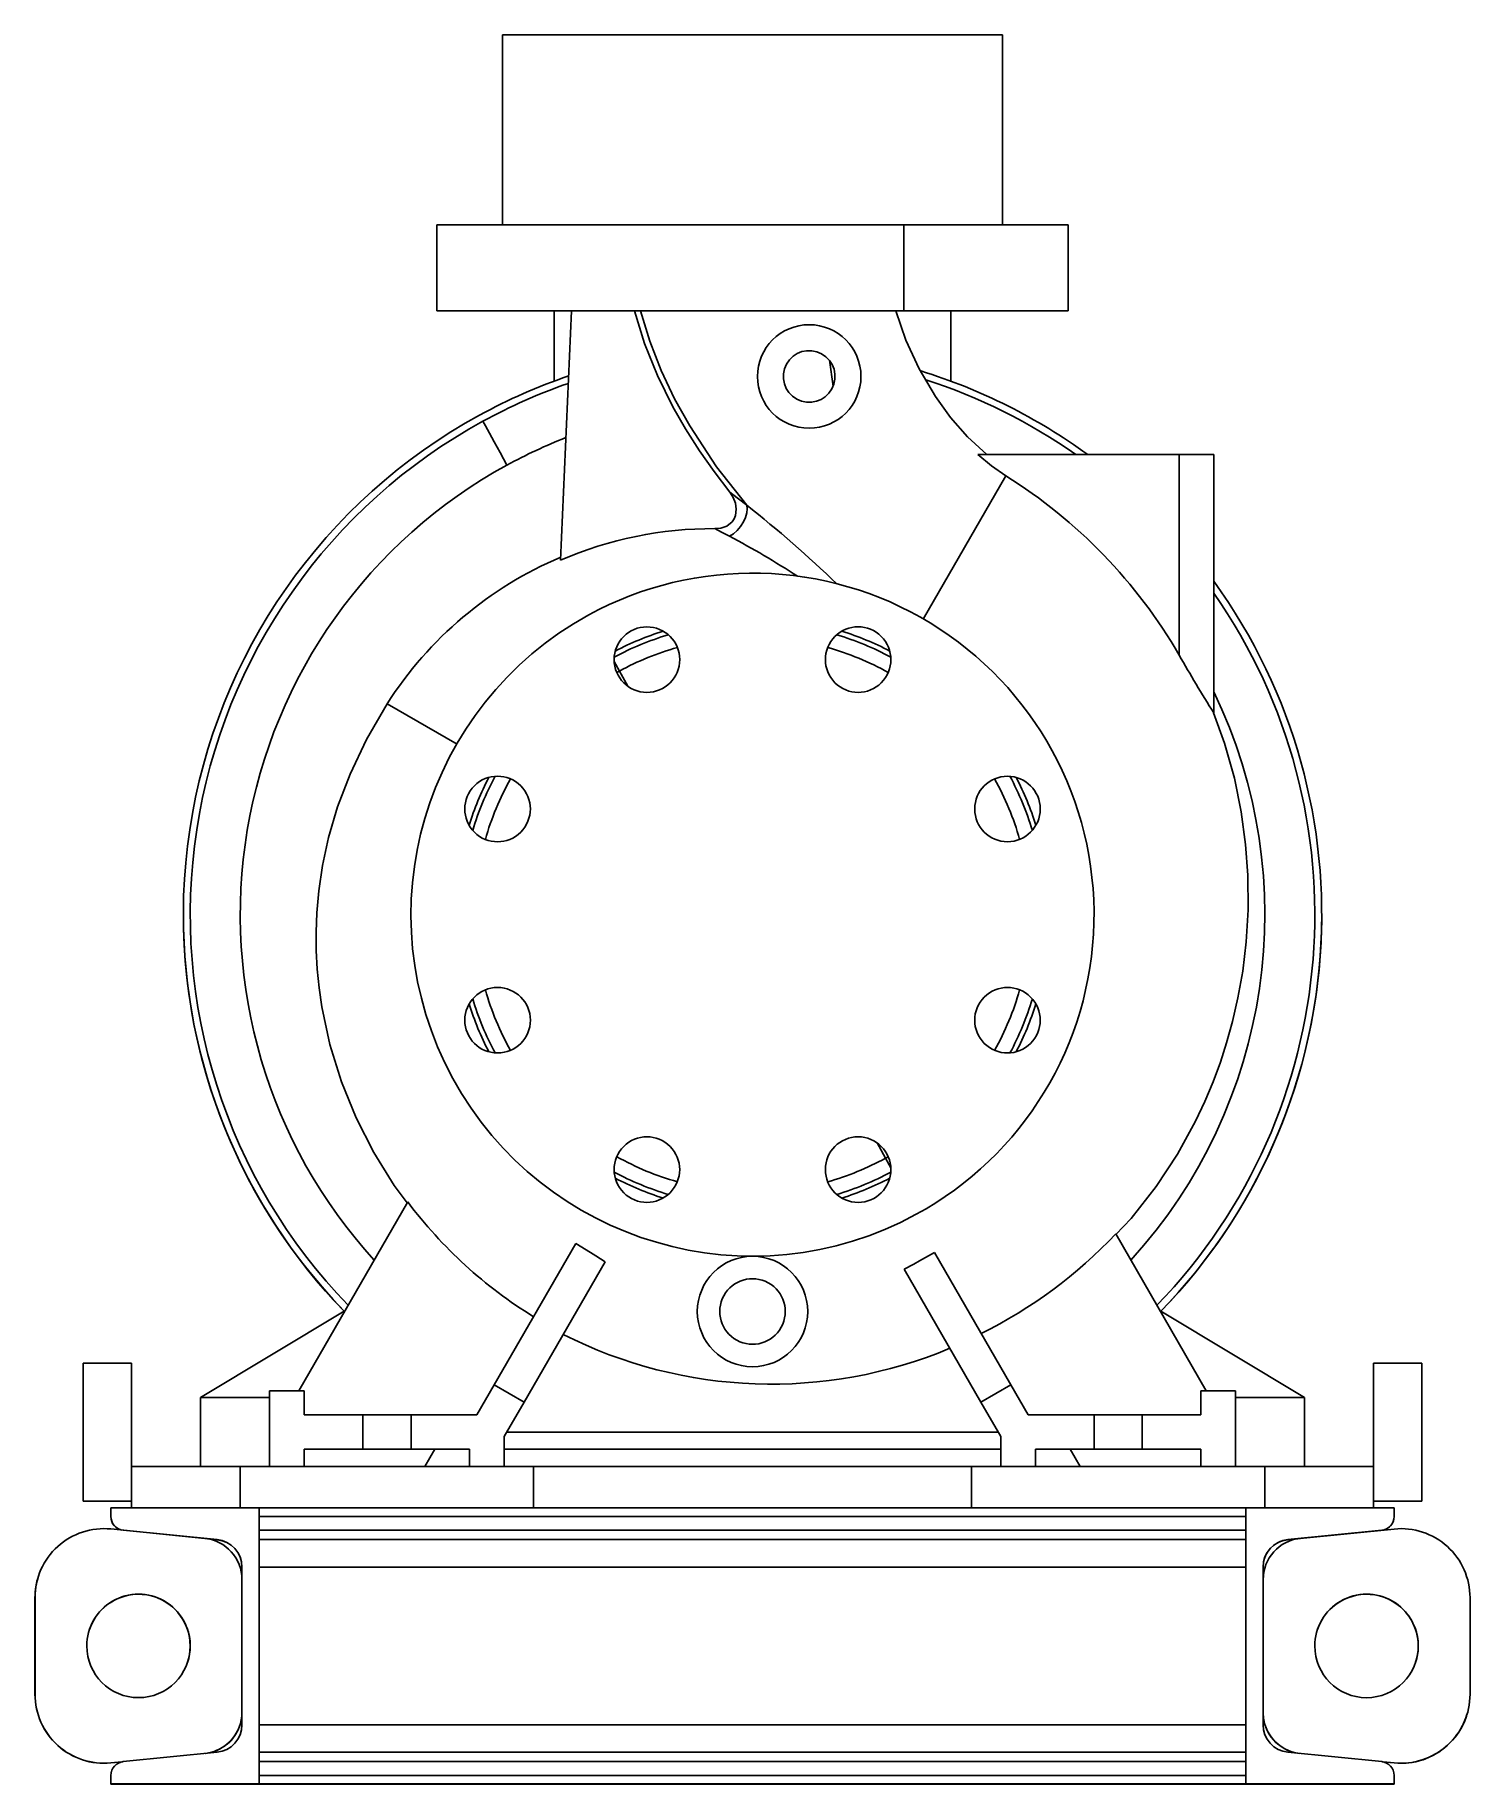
# Paper-space layout 'Back View' of a CAD drawing. Header units: millimetres. Extents: x 16 to 432, y -229 to 278.
import ezdxf

# ---------------------------------------------------------------- set-up
doc = ezdxf.new("R2010")
doc.units = ezdxf.units.MM

psp = doc.layouts.new('Back View')

# ---------------------------------------------------------------- linework, layer by layer
at = {"color": 7, "linetype": 'Continuous', "lineweight": 25}
for p, q in [((151.39, 278.11), (151.39, 223.12)), ((296.39, 278.11), (151.39, 278.11)), ((296.39, 278.11), (296.39, 223.12)), ((132.39, 223.12), (132.39, 198.12)), ((132.39, 223.12), (267.76, 223.12)), ((267.76, 223.12), (267.76, 198.12)), ((267.76, 223.12), (315.39, 223.12)), ((315.39, 198.12), (315.39, 223.12)), ((132.39, 198.12), (267.76, 198.12)), ((151.39, 198.12), (151.39, 198.11)), ((296.39, 198.11), (151.39, 198.11)), ((151.39, 198.11), (151.39, 198.11)), ((151.39, 198.11), (166.39, 198.11)), ((281.39, 198.11), (166.39, 198.11)), ((166.39, 198.11), (166.39, 177.77)), ((171.44, 198.12), (168.21, 125.87)), ((267.76, 198.12), (315.39, 198.12)), ((281.39, 198.11), (281.39, 177.76)), ((281.39, 198.1), (296.39, 198.1)), ((296.39, 198.12), (296.39, 198.11)), ((296.39, 198.1), (296.39, 198.11)), ((247.27, 176.32), (246.16, 183.83)), ((289.19, 156.46), (347.59, 156.46)), ((347.59, 98.35), (347.59, 156.46)), ((347.59, 156.46), (357.59, 156.46)), ((357.59, 81.61), (357.59, 156.46)), ((273.33, 108.77), (297.33, 150.33)), ((185.32, 93.73), (183.79, 96.53)), ((185.32, 93.73), (184.54, 93.29)), ((187.72, 89.33), (185.32, 93.73)), ((118.02, 84.25), (138.3, 72.54)), ((58.89, 23.11), (58.89, 23.1)), ((388.89, 23.1), (388.89, 23.11)), ((260.05, -43.08), (262.46, -47.48)), ((262.46, -47.48), (263.24, -47.05)), ((262.46, -47.48), (263.99, -50.28)), ((92.35, -114.88), (123.94, -60.16)), ((329.19, -69.43), (355.42, -114.88)), ((149, -113.21), (172.7, -72.17)), ((298.77, -113.21), (276.64, -74.87)), ((157.66, -118.21), (181.16, -77.51)), ((290.11, -118.21), (267.88, -79.7)), ((63.89, -116.89), (105.5, -91.83)), ((383.88, -116.9), (342.26, -91.84)), ((29.88, -106.89), (29.88, -106.89)), ((29.88, -146.89), (29.88, -106.89)), ((29.88, -146.89), (29.88, -106.89)), ((29.88, -106.89), (43.88, -106.89)), ((29.88, -106.9), (29.88, -106.9)), ((29.88, -146.9), (29.88, -106.9)), ((29.88, -106.9), (29.88, -106.9)), ((29.88, -146.9), (29.88, -106.9)), ((43.88, -146.89), (43.88, -106.89)), ((403.88, -106.89), (417.88, -106.89)), ((403.88, -136.89), (403.88, -106.89)), ((403.88, -106.9), (403.88, -106.89)), ((403.88, -106.9), (403.88, -106.9)), ((403.88, -136.89), (403.88, -106.9)), ((403.88, -136.89), (403.88, -106.9)), ((403.88, -106.9), (403.88, -106.9)), ((403.88, -136.89), (403.88, -106.9)), ((417.88, -146.89), (417.88, -106.89)), ((83.89, -114.88), (83.89, -136.87)), ((83.89, -114.88), (93.89, -114.88)), ((93.89, -114.88), (93.89, -121.88)), ((144, -121.88), (149, -113.21)), ((149, -113.21), (157.66, -118.21)), ((298.77, -113.21), (290.11, -118.21)), ((303.77, -121.88), (298.77, -113.21)), ((353.89, -114.88), (353.89, -121.88)), ((353.89, -114.88), (363.89, -114.88)), ((363.89, -114.88), (363.89, -136.87)), ((63.88, -136.89), (63.88, -116.89)), ((63.88, -116.89), (83.89, -116.89)), ((151.89, -128.21), (157.66, -118.21)), ((295.89, -128.21), (290.11, -118.21)), ((383.88, -116.9), (363.89, -116.89)), ((383.88, -136.89), (383.88, -116.9)), ((29.88, -123.89), (29.88, -123.89)), ((29.88, -123.9), (29.88, -123.9)), ((93.89, -121.88), (110.89, -121.88)), ((110.89, -131.88), (110.89, -121.88)), ((124.89, -121.88), (110.89, -121.88)), ((124.89, -131.88), (124.89, -121.88)), ((124.89, -121.88), (144, -121.88)), ((322.89, -121.88), (303.77, -121.88)), ((322.89, -131.88), (322.89, -121.88)), ((336.89, -121.88), (322.89, -121.88)), ((336.89, -131.88), (336.89, -121.88)), ((353.89, -121.88), (336.89, -121.88)), ((403.88, -123.9), (403.88, -123.9)), ((403.88, -123.9), (403.88, -123.9)), ((151.89, -128.21), (151.89, -136.87)), ((295.11, -126.88), (152.66, -126.88)), ((295.89, -128.21), (295.89, -136.87)), ((43.88, -136.89), (43.88, -136.89)), ((43.88, -148.87), (43.88, -136.89)), ((43.88, -136.89), (75.39, -136.89)), ((75.39, -136.89), (63.88, -136.89)), ((63.88, -136.89), (63.88, -136.89)), ((75.39, -148.87), (75.39, -136.87)), ((75.39, -136.87), (160.39, -136.87)), ((75.39, -136.88), (75.39, -136.87)), ((75.39, -148.87), (75.39, -136.88)), ((93.89, -131.88), (110.89, -131.88)), ((93.89, -131.88), (93.89, -136.87)), ((124.89, -131.88), (110.89, -131.88)), ((124.89, -131.88), (141.89, -131.88)), ((131.78, -131.88), (128.89, -136.87)), ((131.78, -131.88), (128.9, -136.87)), ((141.89, -131.88), (141.89, -136.87)), ((295.89, -131.88), (151.89, -131.88)), ((160.39, -148.87), (160.39, -136.87)), ((160.39, -136.88), (287.39, -136.88)), ((160.39, -136.88), (287.39, -136.88)), ((287.39, -136.88), (287.39, -136.87)), ((287.39, -148.87), (287.39, -136.87)), ((287.39, -136.87), (372.39, -136.87)), ((287.39, -148.87), (287.39, -136.88)), ((322.89, -131.88), (305.89, -131.88)), ((305.89, -131.88), (305.89, -136.87)), ((315.98, -131.88), (318.87, -136.87)), ((315.98, -131.88), (318.87, -136.87)), ((336.89, -131.88), (322.89, -131.88)), ((353.89, -131.88), (336.89, -131.88)), ((353.89, -131.88), (353.89, -136.87)), ((372.39, -148.87), (372.39, -136.87)), ((372.39, -136.89), (403.88, -136.89)), ((403.88, -148.87), (403.88, -136.89)), ((29.88, -146.89), (29.88, -146.89)), ((43.88, -146.89), (29.88, -146.89)), ((29.88, -146.89), (43.88, -146.89)), ((29.88, -146.9), (29.88, -146.9)), ((29.88, -146.9), (43.88, -146.9)), ((43.88, -146.9), (29.88, -146.9)), ((43.88, -146.9), (43.88, -146.89)), ((43.88, -146.89), (43.88, -146.89)), ((43.88, -146.9), (43.88, -146.9)), ((43.88, -148.87), (43.88, -146.9)), ((403.88, -146.89), (417.88, -146.89)), ((403.88, -146.9), (417.88, -146.9)), ((417.88, -146.9), (403.88, -146.9)), ((417.88, -146.9), (403.88, -146.9)), ((417.88, -146.89), (417.88, -146.9)), ((417.88, -146.9), (417.88, -146.9)), ((417.88, -146.9), (417.88, -146.9)), ((37.88, -148.9), (37.89, -148.87)), ((37.88, -148.9), (37.88, -151.38)), ((37.88, -151.38), (37.89, -151.35)), ((37.89, -148.87), (37.89, -151.35)), ((80.89, -148.87), (37.89, -148.87)), ((75.39, -148.87), (160.39, -148.87)), ((80.89, -148.87), (80.89, -151.35)), ((80.89, -148.87), (366.89, -148.87)), ((80.89, -228.87), (80.89, -148.87)), ((80.89, -151.35), (366.89, -151.35)), ((287.39, -148.87), (372.39, -148.87)), ((366.89, -148.87), (366.89, -151.35)), ((366.89, -148.87), (366.89, -228.87)), ((409.89, -148.87), (366.89, -148.87)), ((409.89, -151.35), (409.89, -148.87)), ((65.08, -157.69), (37.88, -154.97)), ((41.49, -155.33), (68.68, -158.05)), ((41.49, -155.33), (41.49, -155.33)), ((80.89, -155.33), (366.89, -155.33)), ((366.89, -155.33), (366.89, -158.05)), ((379.09, -158.05), (406.29, -155.34)), ((409.9, -154.98), (382.69, -157.7)), ((406.29, -155.34), (406.29, -155.34)), ((409.67, -152.65), (409.68, -152.62)), ((65.85, -157.8), (68.68, -158.08)), ((68.68, -158.08), (68.68, -158.05)), ((80.89, -158.05), (366.89, -158.05)), ((379.08, -158.08), (381.95, -157.8)), ((379.08, -158.08), (379.09, -158.05)), ((75.88, -166.04), (75.89, -166.01)), ((75.88, -166.04), (75.88, -169.19)), ((75.89, -166.01), (75.89, -211.73)), ((80.89, -166.01), (366.89, -166.02)), ((366.89, -166.02), (366.89, -211.74)), ((371.89, -211.73), (371.89, -166.01)), ((372.5, -165.84), (372.5, -165.84)), ((372.5, -165.86), (372.5, -165.86)), ((16.91, -168.55), (16.91, -168.55)), ((16.91, -168.57), (16.91, -168.57)), ((75.89, -169.63), (75.89, -208.11)), ((15.88, -174.89), (15.88, -202.9)), ((15.88, -174.9), (15.88, -174.89)), ((15.88, -174.9), (15.88, -202.9)), ((15.89, -174.87), (15.89, -202.87)), ((15.89, -174.87), (15.89, -202.87)), ((15.89, -174.87), (15.89, -174.87)), ((431.89, -202.88), (431.89, -174.88)), ((60.88, -188.9), (60.88, -188.9)), ((60.89, -188.87), (60.89, -188.87)), ((416.88, -188.9), (416.88, -188.9)), ((416.89, -188.88), (416.89, -188.88)), ((15.88, -202.9), (15.88, -202.9)), ((15.89, -202.87), (15.89, -202.87)), ((75.26, -211.93), (75.26, -211.93)), ((75.27, -211.91), (75.27, -211.91)), ((75.88, -208.56), (75.88, -211.76)), ((75.88, -211.76), (75.89, -211.73)), ((80.89, -211.73), (366.89, -211.74)), ((430.85, -209.22), (430.85, -209.22)), ((430.86, -209.2), (430.86, -209.2)), ((37.87, -222.8), (41.06, -222.48)), ((37.87, -222.8), (41.06, -222.48)), ((37.87, -222.8), (37.87, -222.8)), ((37.88, -222.78), (41.34, -222.43)), ((37.88, -222.78), (41.33, -222.43)), ((37.88, -222.78), (37.88, -222.78)), ((68.68, -219.69), (41.49, -222.41)), ((80.89, -219.69), (366.89, -219.7)), ((80.89, -222.41), (366.89, -222.41)), ((366.89, -219.7), (366.89, -222.41)), ((406.29, -222.41), (379.09, -219.69)), ((406.44, -222.43), (409.9, -222.78)), ((406.45, -222.43), (409.9, -222.78)), ((406.72, -222.48), (409.89, -222.8)), ((406.73, -222.48), (409.89, -222.8)), ((409.89, -222.8), (409.89, -222.8)), ((409.9, -222.78), (409.9, -222.78)), ((37.88, -226.42), (37.89, -226.39)), ((37.88, -226.42), (37.88, -228.9)), ((37.89, -226.39), (37.89, -228.87)), ((38.09, -225.13), (38.08, -225.15)), ((80.89, -226.39), (80.89, -228.87)), ((80.89, -226.39), (366.89, -226.39)), ((366.89, -226.39), (366.89, -228.87)), ((409.89, -228.87), (409.89, -226.39)), ((37.88, -228.9), (37.89, -228.87)), ((37.88, -228.9), (80.88, -228.9)), ((37.89, -228.87), (80.89, -228.87)), ((56.88, -228.89), (56.88, -228.89)), ((56.89, -228.88), (56.89, -228.88)), ((80.88, -228.9), (80.89, -228.87)), ((80.88, -228.89), (80.88, -228.89)), ((80.88, -228.89), (366.88, -228.89)), ((80.88, -228.89), (366.88, -228.89)), ((80.88, -228.9), (80.88, -228.9)), ((80.88, -228.9), (366.88, -228.9)), ((80.88, -228.9), (366.88, -228.9)), ((80.89, -228.87), (80.89, -228.87)), ((80.89, -228.87), (366.89, -228.87)), ((80.89, -228.87), (366.89, -228.88)), ((366.88, -228.9), (366.89, -228.87)), ((366.88, -228.88), (366.88, -228.89)), ((366.88, -228.89), (366.88, -228.9)), ((366.88, -228.89), (366.88, -228.89)), ((366.88, -228.9), (366.88, -228.9)), ((366.88, -228.9), (409.88, -228.9)), ((366.88, -228.9), (366.88, -228.9)), ((366.89, -228.87), (366.89, -228.88)), ((366.89, -228.87), (409.89, -228.87)), ((390.88, -228.9), (390.88, -228.9)), ((390.89, -228.88), (390.89, -228.88)), ((409.88, -228.9), (409.89, -228.87))]:
    psp.add_line(p, q, dxfattribs=at)
at = {"color": 7, "linetype": 'Continuous', "lineweight": 25, "flags": 128}
for points in [[(217.33, 145.58), (212.75, 151.55), (208.5, 157.59), (204.44, 163.96), (200.78, 170.36), (196.33, 179.38), (192.62, 188.64), (189.72, 198.12)], [(191.44, 198.12), (194.09, 189.38), (197.4, 180.88), (201.3, 172.68), (205.7, 164.78), (213.49, 152.95), (222.2, 141.81)], [(265.4, 198.12), (268.37, 189.67), (272.2, 181.36), (276.92, 173.29), (281.29, 167.25), (286.25, 161.6), (291.81, 156.46)], [(152.69, 153.43), (150.69, 157.09), (149.01, 160.17), (147.65, 162.66), (146.47, 164.83), (145.74, 166.16)], [(297.33, 150.33), (293.16, 153.22), (289.19, 156.46)], [(212.96, 135.01), (214.7, 135.18), (216.41, 135.77), (217.99, 137.01), (218.57, 137.86), (218.97, 138.83), (219.18, 140.69), (218.92, 142.43), (218.3, 144.06), (217.33, 145.58)], [(222.2, 141.81), (219.43, 143.97), (217.33, 145.58)], [(222.2, 141.81), (222.35, 140.77), (222.23, 139.57), (221.85, 138.27), (221.23, 136.95), (220.42, 135.67), (219.44, 134.51), (218.36, 133.53), (217.23, 132.79)], [(217.23, 132.79), (214.89, 134.02), (212.96, 135.01)], [(118, 84.26), (111.96, 73.89), (107.21, 63.88), (103.6, 54.39), (101, 45.52), (99.24, 37.38), (98.15, 30.05), (97.57, 23.61), (97.36, 18.04), (97.41, 12.68), (97.7, 7.28), (98.24, 1.85), (99.03, -3.6), (101.36, -14.52), (104.7, -25.31), (108.96, -35.75), (114.09, -45.79), (120.05, -55.37), (123.82, -60.43)], [(329.25, -69.62), (333.64, -64.94), (340.86, -55.74), (347.07, -46.31), (352.32, -36.75), (355.03, -31.02), (357.42, -25.31), (359.52, -19.65), (361.33, -14.03), (363.04, -7.9), (364.62, -0.98), (365.98, 6.73), (367, 15.23), (367.54, 24.52), (367.48, 34.56), (366.84, 43.48), (365.58, 52.87), (363.58, 62.68), (360.73, 72.82), (357.53, 81.6)], [(172.7, -72.17), (176.93, -74.83), (178.49, -75.81), (181.16, -77.51)], [(276.64, -74.87), (272.26, -77.28), (270.62, -78.19), (267.88, -79.7)], [(29.88, -123.89), (29.88, -122.24), (29.88, -120.68), (29.88, -119.3), (29.88, -118.2), (29.88, -117.42), (29.88, -117.02), (29.88, -117.02), (29.88, -117.42), (29.88, -118.2), (29.88, -119.3), (29.88, -120.68), (29.88, -122.24), (29.88, -123.89)], [(29.88, -123.9), (29.88, -122.24), (29.88, -120.68), (29.88, -119.31), (29.88, -118.2), (29.88, -117.43), (29.88, -117.03), (29.88, -117.03), (29.88, -117.43), (29.88, -118.2), (29.88, -119.31), (29.88, -120.68), (29.88, -122.24), (29.88, -123.9)], [(403.88, -123.9), (403.88, -122.24), (403.88, -120.69), (403.88, -119.31), (403.88, -118.21), (403.88, -117.43), (403.88, -117.03), (403.88, -117.03), (403.88, -117.43), (403.88, -118.21), (403.88, -119.31), (403.88, -120.69), (403.88, -122.24), (403.88, -123.9)], [(403.88, -123.9), (403.88, -122.24), (403.88, -120.68), (403.88, -119.31), (403.88, -118.2), (403.88, -117.43), (403.88, -117.03), (403.88, -117.03), (403.88, -117.43), (403.88, -118.2), (403.88, -119.31), (403.88, -120.68), (403.88, -122.24), (403.88, -123.9)], [(29.88, -123.89), (29.88, -125.55), (29.88, -127.11), (29.88, -128.48), (29.88, -129.58), (29.88, -130.36), (29.88, -130.76), (29.88, -130.76), (29.88, -130.36), (29.88, -129.58), (29.88, -128.48), (29.88, -127.11), (29.88, -125.55), (29.88, -123.89)], [(29.88, -123.9), (29.88, -125.55), (29.88, -127.11), (29.88, -128.48), (29.88, -129.59), (29.88, -130.36), (29.88, -130.76), (29.88, -130.76), (29.88, -130.36), (29.88, -129.59), (29.88, -128.48), (29.88, -127.11), (29.88, -125.55), (29.88, -123.9)], [(403.88, -123.9), (403.88, -125.56), (403.88, -127.11), (403.88, -128.49), (403.88, -129.59), (403.88, -130.37), (403.88, -130.77), (403.88, -130.77), (403.88, -130.37), (403.88, -129.59), (403.88, -128.49), (403.88, -127.11), (403.88, -125.56), (403.88, -123.9)], [(403.88, -123.9), (403.88, -125.55), (403.88, -127.11), (403.88, -128.48), (403.88, -129.59), (403.88, -130.36), (403.88, -130.76), (403.88, -130.76), (403.88, -130.36), (403.88, -129.59), (403.88, -128.48), (403.88, -127.11), (403.88, -125.55), (403.88, -123.9)], [(366.89, -151.35), (366.89, -152.09), (366.89, -152.79), (366.89, -153.45), (366.89, -154.04), (366.89, -154.54), (366.89, -154.93), (366.89, -155.19), (366.89, -155.33)], [(366.89, -166.02), (366.89, -164.55), (366.89, -163.14), (366.89, -161.82), (366.89, -160.65), (366.89, -159.65), (366.89, -158.87), (366.89, -158.33), (366.89, -158.05)], [(372.5, -165.84), (372.09, -167.44), (371.89, -169.64)], [(372.5, -165.86), (372.08, -167.46), (371.89, -169.22)], [(372.5, -165.86), (372.08, -167.46), (371.89, -169.22)], [(75.47, -214.29), (75.74, -213.22), (75.88, -211.76)], [(366.89, -219.7), (366.89, -219.42), (366.89, -218.88), (366.89, -218.1), (366.89, -217.1), (366.89, -215.93), (366.89, -214.61), (366.89, -213.2), (366.89, -211.74)], [(366.89, -222.41), (366.89, -222.55), (366.89, -222.82), (366.89, -223.21), (366.89, -223.71), (366.89, -224.3), (366.89, -224.96), (366.89, -225.66), (366.89, -226.39)], [(38.08, -225.15), (37.95, -225.69), (37.88, -226.42)], [(56.88, -228.89), (55.03, -228.89), (53.24, -228.89), (51.6, -228.89), (50.16, -228.89), (48.98, -228.89), (48.1, -228.89), (47.56, -228.89), (47.38, -228.89), (47.56, -228.89), (48.1, -228.89), (48.98, -228.89), (50.16, -228.89), (51.6, -228.89), (53.24, -228.89), (55.03, -228.89), (56.88, -228.89)], [(56.89, -228.88), (55.03, -228.88), (53.25, -228.88), (51.61, -228.88), (50.17, -228.88), (48.99, -228.88), (48.11, -228.88), (47.57, -228.88), (47.39, -228.88), (47.57, -228.88), (48.11, -228.88), (48.99, -228.88), (50.17, -228.88), (51.61, -228.88), (53.25, -228.88), (55.03, -228.88), (56.89, -228.88)], [(56.88, -228.89), (58.73, -228.89), (60.52, -228.89), (62.16, -228.89), (63.6, -228.89), (64.78, -228.89), (65.66, -228.89), (66.2, -228.89), (66.38, -228.89), (66.2, -228.89), (65.66, -228.89), (64.78, -228.89), (63.6, -228.89), (62.16, -228.89), (60.52, -228.89), (58.73, -228.89), (56.88, -228.89)], [(56.89, -228.88), (58.74, -228.88), (60.52, -228.88), (62.16, -228.88), (63.6, -228.88), (64.78, -228.88), (65.66, -228.88), (66.2, -228.88), (66.39, -228.88), (66.2, -228.88), (65.66, -228.88), (64.78, -228.88), (63.6, -228.88), (62.16, -228.88), (60.52, -228.88), (58.74, -228.88), (56.89, -228.88)], [(390.88, -228.9), (389.03, -228.9), (387.24, -228.9), (385.6, -228.9), (384.16, -228.9), (382.98, -228.9), (382.1, -228.9), (381.56, -228.9), (381.38, -228.9), (381.56, -228.9), (382.1, -228.9), (382.98, -228.9), (384.16, -228.9), (385.6, -228.9), (387.24, -228.9), (389.03, -228.9), (390.88, -228.9)], [(390.89, -228.88), (389.03, -228.88), (387.25, -228.88), (385.61, -228.88), (384.17, -228.88), (382.99, -228.88), (382.11, -228.88), (381.57, -228.88), (381.39, -228.88), (381.57, -228.88), (382.11, -228.88), (382.99, -228.88), (384.17, -228.88), (385.61, -228.88), (387.25, -228.88), (389.03, -228.88), (390.89, -228.88)], [(390.88, -228.9), (392.73, -228.9), (394.52, -228.9), (396.16, -228.9), (397.6, -228.9), (398.78, -228.9), (399.66, -228.9), (400.2, -228.9), (400.38, -228.9), (400.2, -228.9), (399.66, -228.9), (398.78, -228.9), (397.6, -228.9), (396.16, -228.9), (394.52, -228.9), (392.73, -228.9), (390.88, -228.9)], [(390.89, -228.88), (392.74, -228.88), (394.52, -228.88), (396.16, -228.88), (397.6, -228.88), (398.78, -228.88), (399.66, -228.88), (400.2, -228.88), (400.39, -228.88), (400.2, -228.88), (399.66, -228.88), (398.78, -228.88), (397.6, -228.88), (396.16, -228.88), (394.52, -228.88), (392.74, -228.88), (390.89, -228.88)]]:
    psp.add_lwpolyline(points, dxfattribs=at)
at = {"color": 7, "linetype": 'Continuous', "lineweight": 25}
for centre, radius, start, end in [((240.32, 179.12), 15, 0, 180), ((240.32, 179.12), 7.5, 61.3521, 241.3521), ((240.32, 179.12), 7.5, 241.3521, 61.3521), ((223.89, 23.11), 165, 108.8405, 118.6467), ((240.32, 179.12), 15, 180, 0), ((223.89, 23.11), 165, 53.9188, 72.7894), ((223.89, 23.11), 163, 54.895, 72.0621), ((223.89, 23.11), 163, 109.1163, 118.6467), ((223.89, 23.11), 165, 118.6467, 224.2024), ((223.89, 23.11), 163, 118.6467, 224.0034), ((223.89, 23.11), 148.5, 111.3579, 118.6467), ((223.89, 23.11), 148.5, 118.6467, 222.3931), ((217.64, 22.98), 150.22, 30.1148, 57.9649), ((5.57, -132.98), 349.91, 46.0593, 51.7492), ((212.19, 24.75), 110.26, 89.5978, 113.5041), ((103.24, -83.34), 244.35, 56.8339, 62.1905), ((211.68, 24.37), 111.19, 112.9783, 147.4082), ((223.89, 23.12), 99, 298.6479, 118.6479), ((223.89, 23.11), 165, 315.7992, 35.8729), ((223.89, 23.11), 163, 315.9983, 34.889), ((223.89, 23.12), 99, 118.6479, 298.6479), ((193.27, 97.04), 9.5, 90, 270), ((193.27, 97.04), 9.5, 270, 90), ((254.5, 97.04), 9.5, 45, 225), ((223.89, 23.12), 84.72, 106.7578, 118.2422), ((223.89, 23.12), 86.15, 107.4993, 117.5007), ((254.5, 97.04), 9.5, 225, 45), ((223.89, 23.12), 84.72, 61.7578, 73.2422), ((223.89, 23.12), 86.15, 62.4993, 72.5007), ((223.89, 23.12), 80.45, 105.7188, 118.6479), ((223.89, 23.12), 80.45, 60.7188, 74.2812), ((679.38, 285.24), 380.8, 209.3909, 212.3245), ((223.89, 23.11), 148.5, 317.6087, 25.7953), ((223.89, 23.12), 86.15, 152.4993, 162.5007), ((223.89, 23.12), 84.72, 151.7578, 163.2422), ((149.98, 53.74), 9.5, 315, 135), ((223.89, 23.12), 80.45, 150.7188, 164.2812), ((297.8, 53.74), 9.5, 0, 180), ((223.89, 23.12), 80.45, 15.7188, 29.2812), ((223.89, 23.12), 84.72, 16.7578, 28.2422), ((223.89, 23.12), 86.15, 17.4993, 27.5007), ((149.98, 53.74), 9.5, 135, 315), ((297.8, 53.74), 9.5, 180, 0), ((223.89, 23.1), 165, 180, 224.201), ((223.89, 23.1), 165, 315.8007, 360), ((149.98, -7.49), 9.5, 0, 180), ((223.89, 23.12), 80.45, 195.7188, 209.2812), ((297.8, -7.49), 9.5, 315, 135), ((223.89, 23.12), 80.45, 330.7188, 344.2812), ((223.89, 23.12), 86.15, 197.4993, 207.5007), ((223.89, 23.12), 84.72, 196.7578, 208.2422), ((297.8, -7.49), 9.5, 135, 315), ((223.89, 23.12), 84.72, 331.7578, 343.2422), ((223.89, 23.12), 86.15, 332.4993, 342.5007), ((149.98, -7.49), 9.5, 180, 0), ((193.27, -50.79), 9.5, 45, 225), ((193.27, -50.79), 9.5, 225, 45), ((254.5, -50.79), 9.5, 90, 270), ((254.5, -50.79), 9.5, 270, 90), ((223.89, 23.12), 80.45, 240.7188, 254.2812), ((223.89, 23.12), 80.45, 285.7188, 298.6479), ((223.89, 23.12), 84.72, 241.7578, 253.2422), ((223.89, 23.12), 86.15, 242.4993, 252.5007), ((223.89, 23.12), 84.72, 286.7578, 298.2422), ((223.89, 23.12), 86.15, 287.4993, 297.5007), ((229.52, 18.92), 131.91, 216.8342, 238.4083), ((229.77, 24.19), 136.56, 296.2456, 316.7198), ((223.89, -91.93), 16, 0, 180), ((223.89, -91.93), 9.5, 61.3521, 241.3521), ((223.89, -91.93), 9.5, 241.3521, 61.3521), ((223.89, -91.93), 16, 180, 0), ((229.39, 20.77), 133.76, 243.1572, 292.7466), ((41.88, -151.38), 4, 179.9994, 257.8617), ((41.89, -151.35), 4, 179.9994, 264.2888), ((405.89, -151.35), 4, 275.71, 359.9994), ((35.89, -174.87), 20, 84.2888, 179.9994), ((405.88, -151.38), 4, 281.9261, 341.5649), ((411.89, -174.88), 20, 359.9994, 95.71), ((63.89, -169.63), 12, 359.9994, 84.2888), ((67.89, -166.01), 8, 359.9994, 84.2888), ((67.88, -166.04), 8, 359.9994, 84.2888), ((383.89, -169.64), 12, 95.71, 179.9994), ((379.89, -166.01), 8, 95.71, 179.9994), ((379.88, -166.04), 8, 95.71, 161.5649), ((35.88, -174.89), 20, 161.5649, 179.9994), ((35.88, -174.9), 20, 161.5649, 179.9994), ((35.89, -174.87), 20, 161.5649, 179.9994), ((45.89, -188.87), 15, 359.9994, 179.9994), ((45.88, -188.9), 15, 359.9994, 161.5649), ((45.88, -188.9), 15, 359.9994, 161.5649), ((45.89, -188.87), 15, 359.9994, 161.5649), ((401.89, -188.88), 15, 359.9994, 179.9994), ((401.88, -188.9), 15, 359.9994, 161.5649), ((401.88, -188.9), 15, 359.9994, 161.5649), ((401.89, -188.88), 15, 359.9994, 161.5649), ((45.89, -188.87), 15, 179.9994, 359.9994), ((45.88, -188.9), 15, 341.5649, 359.9994), ((45.88, -188.9), 15, 341.5649, 359.9994), ((45.89, -188.87), 15, 341.5649, 359.9994), ((401.89, -188.88), 15, 179.9994, 359.9994), ((401.88, -188.9), 15, 341.5649, 359.9994), ((401.88, -188.9), 15, 341.5649, 359.9994), ((401.89, -188.88), 15, 341.5649, 359.9994), ((35.88, -202.9), 20, 179.9994, 275.71), ((35.88, -202.9), 20, 179.9994, 275.71), ((35.89, -202.87), 20, 179.9994, 275.71), ((35.89, -202.87), 20, 179.9994, 275.71), ((411.89, -202.88), 20, 264.2888, 359.9994), ((63.89, -208.11), 12, 276.9666, 359.9994), ((63.89, -208.11), 12, 277.0516, 341.5649), ((63.88, -208.14), 12, 279.2668, 341.5649), ((63.88, -208.14), 12, 279.2977, 341.5649), ((67.89, -211.73), 8, 275.71, 359.9994), ((383.89, -208.12), 12, 179.9994, 262.9897), ((383.89, -208.12), 12, 179.9994, 262.9017), ((383.88, -208.14), 12, 182.093, 260.6115), ((383.88, -208.14), 12, 182.1112, 260.5794), ((379.89, -211.73), 8, 179.9994, 264.2888), ((411.88, -202.9), 20, 264.2888, 341.5649), ((411.88, -202.9), 20, 264.2888, 341.5649), ((411.89, -202.88), 20, 264.2888, 341.5649), ((41.89, -226.39), 4, 95.71, 179.9994), ((405.89, -226.39), 4, 359.9994, 84.2888)]:
    psp.add_arc(centre, radius, start, end, dxfattribs=at)

doc.saveas('drawing.dxf')
